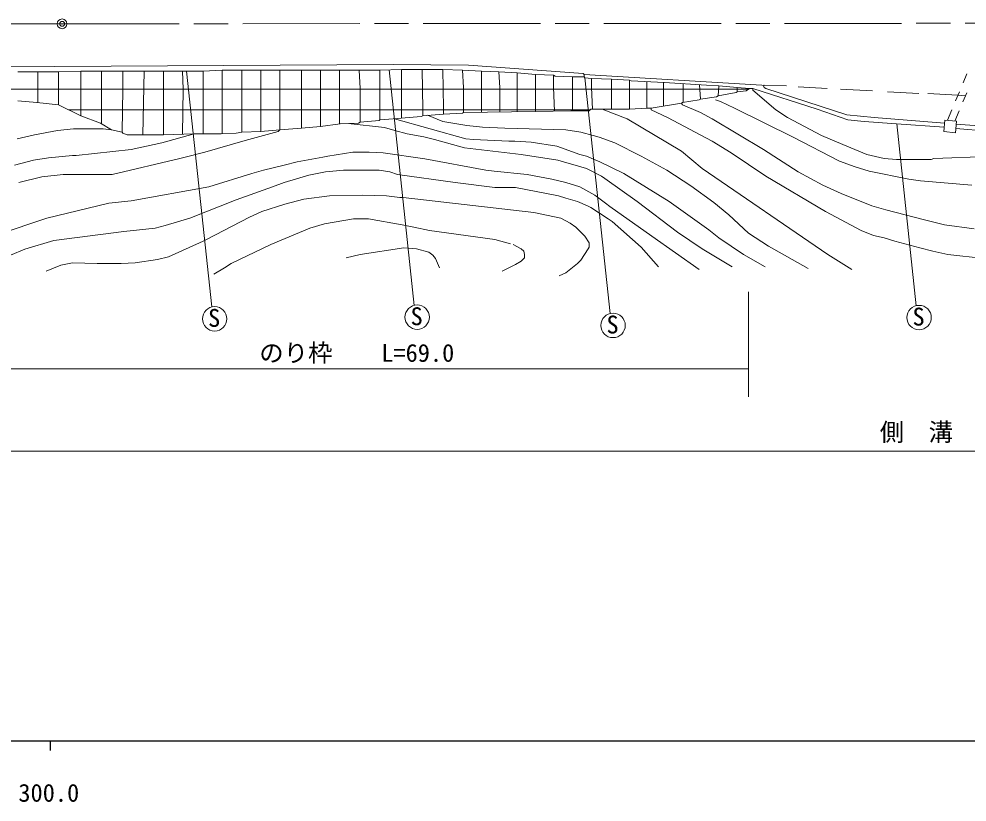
# Model space of a CAD drawing. Units: millimetres, scale not verified. Extents: x 40000 to 680000, y 20000 to 380000.
# Drawn here: x 364788 to 461907, y 198715 to 278954 of the extents above; entities that cross this region are included whole.
import ezdxf
from ezdxf.enums import TextEntityAlignment as Align

# ---------------------------------------------------------------- set-up
doc = ezdxf.new("R2010")
doc.units = ezdxf.units.MM
doc.header["$LTSCALE"] = 1000
doc.header["$PDMODE"] = 32
doc.header["$PDSIZE"] = 500
doc.linetypes.add('CHAIN', pattern=[18.5, 12, -1.5, 3.5, -1.5])
for name, color, linetype, lineweight in [('M-BGD', 7, 'Continuous', 13), ('M-BMK', 2, 'CHAIN', 13), ('M-BMK-SRVR', 3, 'Continuous', 13), ('M-STR-HTXT', 7, 'Continuous', 13), ('M-TTL-BAND', 7, 'Continuous', 25)]:
    doc.layers.add(name, color=color, linetype=linetype, lineweight=lineweight)
doc.styles.add('ＭＳ ゴシック', font='')
doc.styles.get('ＭＳ ゴシック').set_extended_font_data('MS Gothic')

msp = doc.modelspace()

# ---------------------------------------------------------------- linework, layer by layer
at = {"layer": 'M-BGD'}
for p, q in [((342926, 273953), (403124, 274292)), ((403124, 274292), (410829, 274207)), ((410829, 274207), (422598, 273361)), ((364686, 273530), (366718, 273530)), ((366718, 270388), (366718, 273530)), ((366718, 273530), (368834, 273530)), ((371120, 273615), (368834, 273530)), ((368834, 271752), (368834, 273530)), ((373237, 273615), (371120, 273615)), ((371120, 271752), (371120, 273615)), ((375438, 273615), (373237, 273615)), ((373237, 271752), (373237, 273615)), ((375438, 271752), (375438, 273615)), ((377470, 273615), (375438, 273615)), ((377470, 267095), (377624, 273615)), ((379587, 273615), (377470, 273615)), ((379587, 271752), (379587, 273615)), ((381534, 273615), (379587, 273615)), ((381619, 271752), (381534, 273615)), ((381958, 273615), (381534, 273615)), ((383651, 273615), (381958, 273615)), ((384534, 249440), (381958, 273615)), ((385598, 273699), (383651, 273615)), ((383651, 271837), (383651, 273615)), ((385598, 271752), (385598, 273699)), ((387630, 273699), (385598, 273699)), ((387630, 271837), (387630, 273699)), ((389578, 273699), (387630, 273699)), ((389578, 271837), (389578, 273699)), ((391525, 273699), (389578, 273699)), ((393642, 273699), (391525, 273699)), ((391525, 271837), (391525, 273699)), ((395674, 273699), (393642, 273699)), ((393726, 267773), (393726, 273699)), ((397621, 273699), (395674, 273699)), ((395674, 271837), (395674, 273699)), ((399653, 273699), (397621, 273699)), ((397621, 271837), (397621, 273699)), ((401770, 273699), (399653, 273699)), ((399738, 271837), (399653, 273699)), ((403971, 273784), (401770, 273699)), ((401770, 269720), (401770, 273699)), ((405277, 249609), (402706, 273735)), ((408204, 273784), (403971, 273784)), ((403971, 271837), (403971, 273784)), ((406172, 269720), (406088, 273784)), ((410236, 273699), (408204, 273784)), ((408289, 269805), (408204, 273784)), ((412184, 273615), (410236, 273699)), ((410321, 271921), (410236, 273699)), ((413962, 273530), (412184, 273615)), ((412184, 271921), (412184, 273615)), ((415824, 273445), (413962, 273530)), ((414046, 271921), (413962, 273530)), ((417687, 273276), (415824, 273445)), ((415824, 271921), (415824, 273445)), ((419550, 273191), (417687, 273276)), ((417687, 269805), (417687, 273276)), ((419719, 273107), (419550, 273191)), ((419550, 271921), (419550, 273191)), ((421497, 273022), (419719, 273107)), ((422682, 273022), (421497, 273022)), ((421497, 271921), (421497, 273022)), ((422598, 273361), (422682, 273276)), ((422682, 273022), (422682, 273276)), ((440886, 272175), (422682, 273276)), ((422767, 272937), (422682, 273022)), ((422767, 272937), (422682, 273022)), ((423444, 272853), (422767, 272937)), ((425343, 248762), (422767, 272937)), ((461898, 273333), (461511, 272411)), ((425476, 272768), (423444, 272853)), ((423444, 271921), (423444, 272853)), ((427339, 272683), (425476, 272768)), ((425476, 272006), (425476, 272768)), ((425476, 269720), (425476, 272006)), ((427508, 272599), (427339, 272683)), ((427339, 272006), (427339, 272683)), ((427339, 269720), (427339, 272006)), ((430895, 272429), (427508, 272599)), ((429117, 272006), (429117, 272518)), ((429117, 269805), (429117, 272006)), ((430810, 270011), (430810, 272434)), ((435213, 272175), (430895, 272429)), ((432842, 270410), (432842, 272315)), ((434620, 270736), (434515, 272216)), ((436483, 272091), (435213, 272175)), ((436398, 271075), (436483, 272091)), ((438346, 271921), (436483, 272091)), ((441055, 272091), (440886, 272175)), ((441140, 272175), (441055, 272091)), ((441140, 271921), (441055, 272091)), ((443426, 272091), (441140, 272175)), ((447574, 271837), (444611, 272006)), ((362854, 271752), (368834, 271752)), ((368834, 270143), (368834, 271752)), ((368834, 271752), (371120, 271752)), ((371120, 269551), (371120, 271752)), ((371120, 271752), (373237, 271752)), ((373237, 268229), (373237, 271752)), ((373237, 271752), (375438, 271752)), ((375354, 267349), (375438, 271752)), ((375438, 271752), (377555, 271752)), ((377555, 271752), (439503, 271752)), ((379587, 269635), (379587, 271752)), ((381527, 267148), (381619, 271752)), ((383651, 267180), (383651, 271837)), ((385598, 267185), (385598, 271752)), ((387630, 269635), (387630, 271837)), ((389578, 267434), (389578, 271837)), ((391525, 267603), (391525, 271837)), ((395674, 267942), (395674, 271837)), ((397621, 268192), (397621, 271837)), ((399738, 269720), (399738, 271837)), ((403971, 269720), (403971, 271837)), ((410321, 269805), (410321, 271921)), ((412184, 269403), (412184, 271921)), ((414046, 269424), (414046, 271921)), ((415824, 269445), (415824, 271921)), ((419646, 269512), (419550, 271921)), ((421497, 269551), (421497, 271921)), ((423554, 269720), (423444, 271921)), ((434620, 270736), (436229, 270990)), ((436229, 270990), (436398, 271075)), ((436398, 271075), (438261, 271413)), ((438261, 271413), (438346, 271498)), ((439616, 271837), (438346, 271921)), ((438346, 271498), (438346, 271921)), ((438346, 271498), (439277, 271583)), ((439277, 271583), (439616, 271837)), ((439954, 271837), (439616, 271837)), ((439954, 271667), (439954, 271837)), ((446558, 269720), (439954, 271837)), ((442325, 269635), (439954, 271667)), ((441309, 271837), (441140, 271921)), ((449606, 269127), (441309, 271837)), ((452231, 271583), (448929, 271752)), ((456972, 271329), (453755, 271498)), ((457904, 271329), (460952, 271159)), ((461123, 271489), (460736, 270567)), ((460952, 271159), (461714, 271075)), ((461876, 271388), (461489, 270466)), ((366633, 270397), (364686, 270567)), ((368834, 270143), (366633, 270397)), ((371120, 269043), (368834, 270143)), ((429540, 269805), (432673, 270313)), ((432673, 270313), (432758, 270397)), ((432758, 270143), (432673, 270313)), ((432758, 270397), (434451, 270651)), ((434620, 269381), (432758, 270143)), ((434451, 270651), (434620, 270736)), ((436652, 270482), (436144, 270651)), ((438092, 269805), (436652, 270482)), ((369889, 269635), (423275, 269635)), ((371120, 269043), (371120, 269551)), ((373152, 268281), (371120, 269043)), ((379079, 269635), (379587, 269635)), ((379587, 267095), (379587, 269635)), ((387630, 267349), (387630, 269635)), ((399738, 268365), (399738, 269720)), ((401770, 268619), (401770, 269720)), ((403971, 268779), (403971, 269720)), ((406003, 268958), (406172, 269043)), ((406172, 269043), (406172, 269720)), ((406172, 269043), (408289, 269212)), ((408204, 268450), (406631, 269079)), ((408289, 269212), (408289, 269805)), ((408289, 269212), (410236, 269297)), ((410236, 269297), (410321, 269381)), ((410321, 269381), (410321, 269805)), ((410321, 269381), (417687, 269466)), ((417687, 269466), (417687, 269805)), ((417687, 269466), (421328, 269551)), ((421328, 269551), (421666, 269551)), ((421666, 269551), (423190, 269551)), ((423190, 269551), (423360, 269720)), ((423360, 269720), (425476, 269720)), ((427085, 268704), (424545, 269720)), ((425476, 269720), (427339, 269720)), ((427339, 269720), (429117, 269805)), ((429117, 269805), (429540, 269805)), ((429540, 269635), (429540, 269805)), ((431234, 268873), (429540, 269635)), ((435806, 268704), (434620, 269381)), ((444103, 266841), (438092, 269805)), ((443510, 268873), (442325, 269635)), ((449691, 268619), (446558, 269720)), ((452400, 268873), (449606, 269127)), ((460349, 269645), (459899, 268573)), ((461101, 269544), (460661, 268495)), ((374253, 267603), (373152, 268281)), ((395674, 267942), (397706, 268196)), ((397706, 268196), (399568, 268281)), ((402241, 267842), (398496, 268232)), ((399568, 268281), (399738, 268365)), ((399738, 268365), (401685, 268535)), ((401685, 268535), (401770, 268619)), ((401770, 268619), (403124, 268704)), ((403124, 268704), (406003, 268958)), ((410575, 266672), (403241, 268714)), ((410660, 268027), (408204, 268450)), ((432673, 265402), (427085, 268704)), ((435806, 266418), (431234, 268873)), ((441055, 265571), (435806, 268704)), ((446982, 267011), (443510, 268873)), ((451384, 268450), (449691, 268619)), ((454686, 268196), (451384, 268450)), ((459611, 268279), (452400, 268873)), ((459567, 267853), (454686, 268196)), ((456690, 249573), (454706, 268198)), ((459521, 267406), (459644, 268600)), ((459644, 268600), (460838, 268477)), ((460838, 268477), (460715, 267283)), ((464084, 267942), (460805, 268161)), ((366379, 267095), (364601, 266672)), ((368750, 267519), (366379, 267095)), ((370358, 267688), (368750, 267519)), ((373406, 267688), (370358, 267688)), ((374253, 267603), (373406, 267688)), ((375354, 267349), (374253, 267603)), ((375438, 267265), (375354, 267349)), ((375862, 267095), (375438, 267265)), ((376200, 267095), (375862, 267095)), ((377470, 267095), (376200, 267095)), ((379587, 267095), (377470, 267095)), ((379418, 266249), (382744, 267180)), ((382720, 267180), (379587, 267095)), ((385514, 267180), (382720, 267180)), ((387038, 267265), (385514, 267180)), ((387038, 267265), (387630, 267349)), ((387630, 267349), (389578, 267434)), ((387969, 266503), (391356, 267434)), ((389578, 267434), (391525, 267603)), ((391356, 267434), (391525, 267603)), ((391525, 267603), (393726, 267773)), ((393726, 267773), (395674, 267942)), ((403294, 267519), (402241, 267842)), ((404564, 267180), (403294, 267519)), ((406257, 266863), (404564, 267180)), ((412268, 267857), (410660, 268027)), ((414554, 267773), (412268, 267857)), ((420820, 267603), (414554, 267773)), ((422344, 267349), (420820, 267603)), ((423614, 267011), (422344, 267349)), ((460715, 267283), (459521, 267406)), ((464169, 267434), (460760, 267718)), ((376285, 265571), (379418, 266249)), ((383820, 265317), (387969, 266503)), ((407358, 266587), (406257, 266863)), ((410441, 265747), (407358, 266587)), ((410575, 266672), (411337, 266587)), ((411337, 266587), (414978, 266418)), ((414978, 266418), (415570, 266418)), ((415570, 266418), (417264, 266333)), ((419888, 265910), (417264, 266333)), ((424206, 266841), (423614, 267011)), ((425815, 266249), (424206, 266841)), ((428524, 264894), (425815, 266249)), ((437753, 265233), (435806, 266418)), ((448844, 264386), (444103, 266841)), ((449183, 266079), (446982, 267011)), ((370655, 264979), (376285, 265571)), ((381534, 264725), (383820, 265317)), ((396436, 264894), (398976, 265317)), ((398976, 265317), (400669, 265317)), ((400669, 265317), (402108, 265233)), ((402108, 265233), (406368, 264627)), ((416248, 265063), (410441, 265747)), ((422259, 265063), (419888, 265910)), ((434790, 263624), (432673, 265402)), ((441309, 262862), (437753, 265233)), ((444611, 263285), (441055, 265571)), ((449183, 266079), (451638, 265063)), ((364347, 263963), (366294, 264471)), ((366294, 264471), (367818, 264725)), ((367818, 264725), (370274, 264979)), ((370274, 264979), (370655, 264979)), ((374338, 263031), (381280, 264640)), ((381280, 264640), (381534, 264725)), ((391948, 263963), (393303, 264301)), ((393303, 264301), (395928, 264809)), ((395928, 264809), (396436, 264894)), ((412607, 263455), (406368, 264627)), ((416248, 265063), (419973, 264471)), ((421158, 264132), (419973, 264471)), ((422936, 264894), (422259, 265063)), ((424291, 264301), (422936, 264894)), ((426746, 263116), (424291, 264301)), ((431149, 263455), (428524, 264894)), ((450453, 263793), (448844, 264386)), ((451638, 265063), (453416, 264640)), ((453416, 264640), (454686, 264555)), ((454686, 264555), (458242, 264555)), ((458242, 264555), (458496, 264640)), ((458496, 264640), (464508, 264894)), ((388646, 263116), (389832, 263455)), ((389832, 263455), (391948, 263963)), ((394488, 262947), (396182, 263285)), ((396182, 263285), (396944, 263370)), ((396944, 263370), (398044, 263455)), ((398044, 263455), (401685, 263455)), ((402786, 263285), (401685, 263455)), ((403548, 263031), (402786, 263285)), ((412607, 263455), (413454, 263370)), ((413454, 263370), (416840, 263031)), ((421751, 263963), (421158, 264132)), ((422936, 263624), (421751, 263963)), ((424460, 262862), (422936, 263624)), ((433604, 261846), (431149, 263455)), ((447659, 254819), (434790, 263624)), ((447151, 261931), (444611, 263285)), ((451892, 263370), (450453, 263793)), ((455956, 262523), (451892, 263370)), ((364770, 262185), (367141, 262777)), ((367141, 262777), (369300, 263031)), ((369300, 263031), (374338, 263031)), ((384244, 261761), (388646, 263116)), ((391948, 262185), (394488, 262947)), ((409474, 262185), (403548, 263031)), ((419380, 262523), (416840, 263031)), ((420820, 262185), (419380, 262523)), ((424799, 262608), (424460, 262862)), ((428101, 260237), (424799, 262608)), ((431403, 260237), (426746, 263116)), ((447405, 259221), (441309, 262862)), ((457142, 262354), (455956, 262523)), ((457142, 262354), (462391, 261931)), ((376285, 260322), (384244, 261761)), ((387038, 260407), (390763, 261761)), ((390763, 261761), (391948, 262185)), ((413538, 261677), (409474, 262185)), ((413538, 261677), (415655, 261677)), ((415655, 261677), (420058, 260830)), ((422259, 261761), (420820, 262185)), ((422259, 261761), (423783, 260915)), ((435975, 260153), (433604, 261846)), ((449014, 261084), (447151, 261931)), ((373999, 260068), (376285, 260322)), ((382296, 258544), (387038, 260407)), ((393980, 260491), (392033, 259983)), ((396605, 260830), (393980, 260491)), ((399992, 260915), (396605, 260830)), ((402447, 260830), (399992, 260915)), ((403802, 260661), (402447, 260830)), ((404140, 260661), (403802, 260661)), ((417518, 259137), (404140, 260661)), ((420820, 260576), (420058, 260830)), ((422005, 260237), (420820, 260576)), ((423783, 260915), (424884, 260068)), ((452146, 259814), (449014, 261084)), ((367649, 258544), (373999, 260068)), ((392033, 259983), (389662, 259221)), ((423021, 259814), (422005, 260237)), ((423360, 259645), (423021, 259814)), ((423360, 259645), (425138, 258459)), ((425307, 259729), (424884, 260068)), ((429625, 256681), (425307, 259729)), ((432250, 257105), (428101, 260237)), ((435467, 257359), (431403, 260237)), ((437499, 258883), (435975, 260153)), ((453586, 259391), (452146, 259814)), ((457565, 258375), (453586, 259391)), ((361807, 256597), (367649, 258544)), ((379756, 257782), (382296, 258544)), ((388392, 258629), (383990, 256343)), ((389662, 259221), (388392, 258629)), ((396097, 257951), (399060, 258459)), ((399060, 258459), (400598, 258459)), ((400598, 258459), (404056, 257867)), ((420312, 258544), (417518, 259137)), ((421243, 258036), (420312, 258544)), ((425561, 258205), (425138, 258459)), ((439531, 257020), (437499, 258883)), ((451046, 257274), (447405, 259221)), ((459597, 257867), (457565, 258375)), ((375523, 257189), (378740, 257528)), ((378740, 257528), (379756, 257782)), ((390594, 255835), (394573, 257528)), ((394573, 257528), (396097, 257951)), ((405241, 257613), (404056, 257867)), ((405241, 257613), (406850, 257274)), ((421836, 257613), (421243, 258036)), ((422767, 256681), (421836, 257613)), ((428524, 255581), (425561, 258205)), ((459597, 257867), (462645, 257443)), ((368344, 256238), (375523, 257189)), ((413538, 256343), (406850, 257274)), ((423190, 256004), (422767, 256681)), ((434451, 253295), (429625, 256681)), ((434790, 255411), (432250, 257105)), ((436483, 256512), (435467, 257359)), ((439023, 254819), (436483, 256512)), ((441563, 255665), (439531, 257020)), ((452316, 256766), (451046, 257274)), ((453416, 256512), (452316, 256766)), ((454517, 256173), (453416, 256512)), ((365392, 255352), (368344, 256238)), ((383651, 256173), (380095, 254565)), ((383990, 256343), (383651, 256173)), ((386530, 253887), (390594, 255835)), ((404225, 255496), (399738, 254819)), ((405495, 255411), (404225, 255496)), ((415147, 255919), (413538, 256343)), ((416248, 255411), (415401, 255835)), ((423106, 255411), (423190, 255581)), ((423190, 255581), (423190, 256004)), ((430302, 253549), (428524, 255581)), ((445627, 253379), (441563, 255665)), ((457057, 255496), (454517, 256173)), ((458412, 255157), (457057, 255496)), ((363924, 254734), (365392, 255352)), ((380095, 254565), (378994, 254311)), ((398298, 254480), (399738, 254819)), ((406765, 255073), (405495, 255411)), ((407188, 254734), (406765, 255073)), ((407442, 254395), (407188, 254734)), ((416502, 255157), (416248, 255411)), ((416248, 254141), (416586, 254480)), ((416586, 254819), (416502, 255157)), ((416586, 254480), (416586, 254819)), ((422344, 254226), (423106, 255411)), ((437838, 253549), (434790, 255411)), ((441224, 253549), (439023, 254819)), ((450114, 253295), (447659, 254819)), ((459936, 254819), (458412, 255157)), ((459936, 254819), (463661, 254395)), ((369088, 253718), (367564, 253125)), ((370274, 253972), (369088, 253718)), ((372814, 253887), (370274, 253972)), ((375269, 253887), (372814, 253887)), ((376708, 253972), (375269, 253887)), ((378994, 254311), (376708, 253972)), ((385852, 253464), (386530, 253887)), ((407866, 253464), (407442, 254395)), ((414300, 253125), (415655, 253803)), ((415655, 253803), (416248, 254141)), ((420820, 252956), (422005, 253887)), ((422005, 253887), (422344, 254226)), ((384752, 252787), (385852, 253464)), ((420142, 252617), (420820, 252956))]:
    msp.add_line(p, q, dxfattribs=at)
for centre in [(405582, 248397), (456995, 248360), (384839, 248227), (425648, 247550)]:
    msp.add_circle(centre, 1250, dxfattribs=at)
at = {"layer": 'M-BMK'}
for p, q in [((268751, 278551), (369208, 278454)), ((369208, 278454), (470517, 278514))]:
    msp.add_line(p, q, dxfattribs=at)
at = {"layer": 'M-BMK-SRVR'}
msp.add_circle((369208, 278454), 500, dxfattribs=at)
msp.add_point((369208, 278454), dxfattribs=at)
at = {"layer": 'M-STR-HTXT'}
for p, q in [((439521, 250987), (439521, 240227)), ((361553, 243120), (439521, 243120)), ((342926, 234667), (572990, 234667))]:
    msp.add_line(p, q, dxfattribs=at)
at = {"layer": 'M-TTL-BAND'}
for p, q in [((40000, 205000), (579000, 205000)), ((368000, 205000), (368000, 204000))]:
    msp.add_line(p, q, dxfattribs=at)

# ---------------------------------------------------------------- texts
at = {"layer": 'M-BGD', "style": 'ＭＳ ゴシック'}
for p in [(384160, 246854), (404903, 247023), (456317, 246987), (424969, 246176)]:
    msp.add_text('S', height=1833, dxfattribs=at).set_placement(p, align=Align.BOTTOM_LEFT)
at = {"layer": 'M-STR-HTXT', "style": 'ＭＳ ゴシック'}
for s, p in [('のり枠\u3000  L=69.0', (389404, 243273)), ('側\u3000溝 \u3000  L=225.5', (452965, 235160))]:
    msp.add_text(s, height=1833, dxfattribs=at).set_placement(p, align=Align.BOTTOM_LEFT)
at = {"layer": 'M-TTL-BAND', "style": 'ＭＳ ゴシック'}
msp.add_text('300.0', height=1833, dxfattribs=at).set_placement((367844, 198195), align=Align.BOTTOM_CENTER)

doc.saveas('drawing.dxf')
